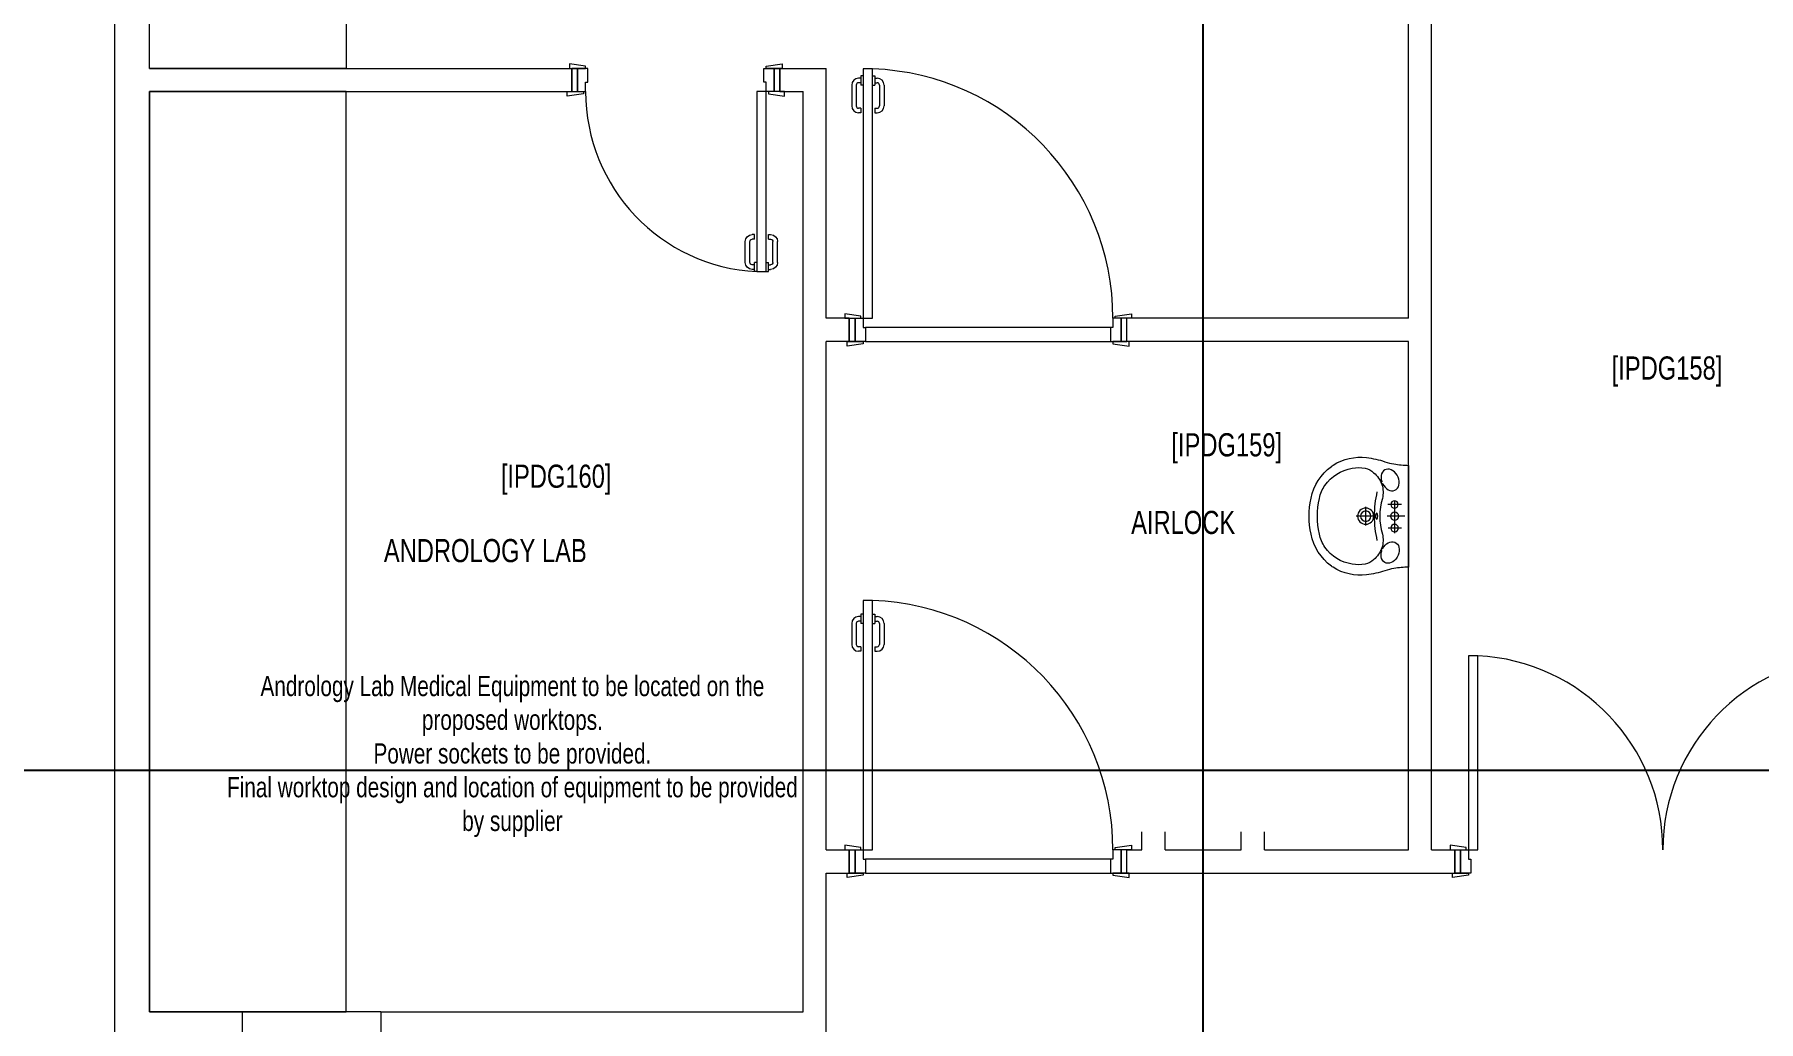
# Model space of a CAD drawing. Header units: metres. Extents: x -18745 to 220762, y -1579758 to -1356048.
# Drawn here: x 161460 to 168915, y -1419773 to -1415504 of the extents above; entities that cross this region are included whole.
import ezdxf

# ---------------------------------------------------------------- set-up
doc = ezdxf.new("R2010")
doc.units = ezdxf.units.M
doc.layers.get('0').update_dxf_attribs({"lineweight": 0})
for name, color, linetype, lineweight in [('A-100 - Copy$0$72_EGR_BASE_TEXT', 8, 'Continuous', 0), ('A-100 - Copy$0$car', 8, 'Continuous', 0), ('A-100 - Copy$0$Medical Equipment and Furniture', 8, 'Continuous', 0), ('A-100 - Copy$0$Proj', 8, 'Continuous', 0), ('A-100 - Copy$0$SANIT', 8, 'Continuous', 0), ('A-100 - Copy$0$Walls', 8, 'Continuous', 0), ('A-100 - Copy$0$Wooden Joinery', 8, 'Continuous', 0)]:
    doc.layers.add(name, color=color, linetype=linetype, lineweight=lineweight)
doc.layers.add('A-100 - Copy$0$axes', color=8, linetype='Continuous')
doc.styles.add('A-100 - Copy$0$X3G_ENTITY_257CFD', font='swisscl.ttf', dxfattribs={"height": 200})
doc.styles.add('A-100 - Copy$0$X3G_ENTITY_2587EA', font='swisscl.ttf', dxfattribs={"height": 200})

# ---------------------------------------------------------------- blocks, each defined once
blk = doc.blocks.new('A-100 - Copy$0$A$C72370EFE')
at = {"layer": 'A-100 - Copy$0$Wooden Joinery'}
for p, q in [((-0.05, -0.07), (-0.05, -0.16)), ((-0.03, -0.07), (-0.03, -0.16)), ((-0.01, -0.04), (-0.02, -0.04)), ((-0.01, -0.06), (-0.02, -0.06)), ((-0.01, -0.03), (-0.01, -0.07)), ((0, -0.03), (-0.01, -0.03)), ((0, -0.07), (-0.01, -0.07)), ((0.04, -0.03), (0.05, -0.03)), ((0.04, -0.07), (0.05, -0.07)), ((0.05, -0.03), (0.05, -0.07)), ((0.05, -0.04), (0.06, -0.04)), ((0.05, -0.06), (0.06, -0.06)), ((0.07, -0.07), (0.07, -0.16)), ((0.09, -0.07), (0.09, -0.16)), ((-0.01, -0.17), (-0.02, -0.17)), ((-0.01, -0.19), (-0.02, -0.19)), ((-0.01, -0.17), (-0.01, -0.19)), ((0.05, -0.17), (0.06, -0.17)), ((0.05, -0.17), (0.05, -0.19)), ((0.05, -0.19), (0.06, -0.19))]:
    blk.add_line(p, q, dxfattribs=at)
for centre, radius, start, end in [((-0.02, -0.07), 0.03, 90, 180), ((-0.02, -0.07), 0.01, 90, 180), ((0.06, -0.07), 0.03, 0, 90), ((0.06, -0.07), 0.01, 0, 90), ((-0.02, -0.16), 0.03, 180, 270), ((-0.02, -0.16), 0.01, 180, 270), ((0.06, -0.16), 0.01, 270, 0), ((0.06, -0.16), 0.03, 270, 0)]:
    blk.add_arc(centre, radius, start, end, dxfattribs=at)
blk = doc.blocks.new('A-100 - Copy$0$SINK_P')
for p, q in [((0.0678, -0.0599), (-0.073, -0.0599)), ((-0.0512, -0.0303), (-0.0512, -0.0885)), ((0, -0.0157), (-0.0002, -0.0919)), ((0.0511, -0.0305), (0.0509, -0.0887)), ((0.0001, -0.1425), (0.0001, -0.2263)), ((-0.0399, -0.185), (0.0405, -0.185))]:
    blk.add_line(p, q)
blk.add_lwpolyline([(0.2358, -0.1023, -0.040602), (0.2259, -0.063, -0.035626), (0.22, 0), (-0.22, 0, -0.035626), (-0.2259, -0.063, -0.040602), (-0.2358, -0.1023, 0.055495), (-0.2532, -0.1813, 0.177724), (-0.2208, -0.3256, 0.010047), (-0.2156, -0.3332, 0.192652), (-0.0775, -0.4207, 0.11939), (0.0775, -0.4207, 0.192652), (0.2156, -0.3332, 0.010047), (0.2208, -0.3256, 0.177724), (0.2532, -0.1813, 0.055495)], format="xyb", close=True)
blk.add_lwpolyline([(0.1368, -0.1149, 0.129509), (0.0772, -0.1129, -0.145635), (-0.0772, -0.1129, 0.129509), (-0.1368, -0.1149, 0.134015), (-0.1881, -0.1507, 0.117835), (-0.2074, -0.1871, 0.08979), (-0.2074, -0.244, 0.203604), (-0.1334, -0.3613, 0.102635), (-0.0773, -0.3851, 0.116351), (0.0773, -0.3851, 0.102635), (0.1334, -0.3613, 0.203604), (0.2074, -0.244)], format="xyb")
for centre, radius in [((-0.0512, -0.0601), 0.016), ((-0.0001, -0.06), 0.0175), ((0.051, -0.0603), 0.016), ((0.0001, -0.185), 0.035), ((0.0001, -0.185), 0.0225)]:
    blk.add_circle(centre, radius)
for centre, radius, start, end in [((-0.1492, -0.1178), 0.0021, 295.74748, 117.35864), ((-0.1397, -0.1138), 0.00201, 106.27652, 290.87248), ((0.0001, 0.3261), 0.4728, 257.13111, 270), ((0.0001, 0.3261), 0.4728, 270, 282.86889), ((0.0967, -0.2266), 0.1188, 39.72674, 70.25871), ((0.1397, -0.1138), 0.00201, 249.12752, 73.72348), ((0.1492, -0.1178), 0.0021, 62.64136, 244.25252), ((0.1217, -0.2095), 0.0887, 14.62387, 41.50573), ((0.0502, -0.2156), 0.1598, 349.73837, 10.26163)]:
    blk.add_arc(centre, radius, start, end)
blk.add_ellipse((-0.1569, -0.0794), major_axis=(0.0439, 0.0221), ratio=0.740171, start_param=4.717423, end_param=10.796799)
at = {"extrusion": (0, 0, -1)}
blk.add_ellipse((0.1569, -0.0794), major_axis=(-0.0439, 0.0221), ratio=0.740171, start_param=4.717423, end_param=10.796799, dxfattribs=at)
blk.add_ellipse((0, -0.1377), major_axis=(-0.0125, 0), ratio=0.379124)
blk = doc.blocks.new('A-100 - Copy')
at = {"layer": 'A-100 - Copy$0$axes'}
for p, q in [((166513.3, -1477297.4, 0), (166513.3, -1391762.7, 0)), ((178940.3, -1418687.7, 2.4), (96042.2, -1418687.7, 2.4))]:
    blk.add_line(p, q, dxfattribs=at)
at = {"layer": 'A-100 - Copy$0$car'}
for p, q in [((166113.1, -1416771.6, 0), (165053.5, -1416771.6, 0)), ((165053.5, -1416831.6, -2.4), (166113.1, -1416831.6, -4.7)), ((166113.1, -1419070.4, 0), (165053.5, -1419070.4, 0)), ((165053.5, -1419130.4, -2.4), (166113.1, -1419130.4, -4.7))]:
    blk.add_line(p, q, dxfattribs=at)
at = {"layer": 'A-100 - Copy$0$Medical Equipment and Furniture', "elevation": 0}
for points in [[(161957.3, -1411582.7), (162807.3, -1411582.7), (162807.3, -1415650.8), (161957.3, -1415650.8)], [(162807.3, -1415750.8), (161957.3, -1415750.8), (161957.3, -1419730.8), (162807.3, -1419730.8)]]:
    blk.add_lwpolyline(points, close=True, dxfattribs=at)
at = {"layer": 'A-100 - Copy$0$Proj'}
blk.add_line((162957.3, -1419730.8, 0), (162357.3, -1419730.8, 0), dxfattribs=at)
at = {"layer": 'A-100 - Copy$0$Walls'}
for p, q in [((161807.3, -1424712.7, 0), (161807.3, -1411222.7, 0)), ((161957.3, -1415650.8, 0), (161957.3, -1411582.7, 0)), ((167401.2, -1416731.6, 0), (167401.2, -1413582.7, 0)), ((167501.2, -1419030.4, 0), (167501.2, -1415279.1, 0)), ((161957.3, -1415650.8, 0), (163783.1, -1415650.8, 0)), ((163783.1, -1415750.8, 0), (163783.1, -1415650.8, 0)), ((164683.1, -1415750.8, 0), (164683.1, -1415650.8, 0)), ((164683.1, -1415650.8, 0), (164883.1, -1415650.8, 0)), ((164883.1, -1416731.6, 0), (164883.1, -1415650.8, 0)), ((161957.3, -1419730.8, 0), (161957.3, -1415750.8, 0)), ((161957.3, -1415750.8, 0), (163783.1, -1415750.8, 0)), ((164683.1, -1415750.8, 0), (164783.1, -1415750.8, 0)), ((164783.1, -1419730.8, 0), (164783.1, -1415750.8, 0)), ((164983.1, -1416731.6, 0), (164883.1, -1416731.6, 0)), ((164983.1, -1416831.6, 0), (164983.1, -1416731.6, 0)), ((166183.1, -1416831.6, 0), (166183.1, -1416731.6, 0)), ((167401.2, -1416731.6, 0), (166183.1, -1416731.6, 0)), ((164883.1, -1419030.4, 0), (164883.1, -1416831.6, 0)), ((164983.1, -1416831.6, 0), (164883.1, -1416831.6, 0)), ((167401.2, -1416831.6, 0), (166183.1, -1416831.6, 0)), ((167401.2, -1419030.4, 0), (167401.2, -1416831.6, 0)), ((166248.3, -1419030.4, 0), (166248.3, -1418952.7, 0)), ((166348.3, -1419030.4, 0), (166348.3, -1418952.7, 0)), ((166678.3, -1419030.4, 0), (166678.3, -1418952.7, 0)), ((166778.3, -1419030.4, 0), (166778.3, -1418952.7, 0)), ((164883.1, -1419030.4, 0), (164983.1, -1419030.4, 0)), ((164983.1, -1419130.4, 0), (164983.1, -1419030.4, 0)), ((166183.1, -1419130.4, 0), (166183.1, -1419030.4, 0)), ((166183.1, -1419030.4, 0), (166248.3, -1419030.4, 0)), ((166348.3, -1419030.4, 0), (166678.3, -1419030.4, 0)), ((166778.3, -1419030.4, 0), (167401.2, -1419030.4, 0)), ((167501.2, -1419030.4, 0), (167601.2, -1419030.4, 0)), ((167601.2, -1419030.4, 0), (167601.2, -1419130.4, 0)), ((164883.1, -1421330.6, 0), (164883.1, -1419130.4, 0)), ((164883.1, -1419130.4, 0), (164983.1, -1419130.4, 0)), ((166158.1, -1419130.4, 0), (167601.2, -1419130.4, 0)), ((162357.3, -1419730.8, 0), (161957.3, -1419730.8, 0)), ((162357.3, -1419730.8, 0), (162357.3, -1419830.8, 0)), ((162957.3, -1419730.8, 0), (164783.1, -1419730.8, 0)), ((162957.3, -1419730.8, 0), (162957.3, -1419830.8, 0))]:
    blk.add_line(p, q, dxfattribs=at)
at = {"layer": 'A-100 - Copy$0$Walls', "elevation": 0}
blk.add_lwpolyline([(167601.2, -1419030.4), (167601.2, -1419030.4)], dxfattribs=at)
at = {"layer": 'A-100 - Copy$0$Wooden Joinery'}
for p, q in [((165033.5, -1415692.8, 0), (165023.5, -1415692.8, 0)), ((165033.5, -1415682.8, 0), (165033.5, -1415722.8, 0)), ((165043.5, -1415682.8, 0), (165033.5, -1415682.8, 0)), ((165083.5, -1415682.8, 0), (165093.5, -1415682.8, 0)), ((165093.5, -1415682.8, 0), (165093.5, -1415722.8, 0)), ((165093.5, -1415692.8, 0), (165103.5, -1415692.8, 0)), ((164993.5, -1415722.8, 0), (164993.5, -1415812.8, 0)), ((165013.5, -1415722.8, 0), (165013.5, -1415812.8, 0)), ((165033.5, -1415712.8, 0), (165023.5, -1415712.8, 0)), ((165043.5, -1415722.8, 0), (165033.5, -1415722.8, 0)), ((165083.5, -1415722.8, 0), (165093.5, -1415722.8, 0)), ((165093.5, -1415712.8, 0), (165103.5, -1415712.8, 0)), ((165113.5, -1415722.8, 0), (165113.5, -1415812.8, 0)), ((165133.5, -1415722.8, 0), (165133.5, -1415812.8, 0)), ((165033.5, -1415822.8, 0), (165023.5, -1415822.8, 0)), ((165033.5, -1415842.8, 0), (165023.5, -1415842.8, 0)), ((165033.5, -1415822.8, 0), (165033.5, -1415842.8, 0)), ((165093.5, -1415822.8, 0), (165103.5, -1415822.8, 0)), ((165093.5, -1415822.8, 0), (165093.5, -1415842.8, 0)), ((165093.5, -1415842.8, 0), (165103.5, -1415842.8, 0)), ((164993.5, -1418051.6, -2.4), (164993.5, -1418141.6, -2.4)), ((165013.5, -1418051.6, -2.4), (165013.5, -1418141.6, -2.4)), ((165033.5, -1418021.6, -2.4), (165023.5, -1418021.6, -2.4)), ((165033.5, -1418041.6, -2.4), (165023.5, -1418041.6, -2.4)), ((165033.5, -1418011.6, -2.4), (165033.5, -1418051.6, -2.4)), ((165043.5, -1418011.6, -2.4), (165033.5, -1418011.6, -2.4)), ((165043.5, -1418051.6, -2.4), (165033.5, -1418051.6, -2.4)), ((165083.5, -1418011.6, -2.4), (165093.5, -1418011.6, -2.4)), ((165083.5, -1418051.6, -2.4), (165093.5, -1418051.6, -2.4)), ((165093.5, -1418011.6, -2.4), (165093.5, -1418051.6, -2.4)), ((165093.5, -1418021.6, -2.4), (165103.5, -1418021.6, -2.4)), ((165093.5, -1418041.6, -2.4), (165103.5, -1418041.6, -2.4)), ((165113.5, -1418051.6, -2.4), (165113.5, -1418141.6, -2.4)), ((165133.5, -1418051.6, -2.4), (165133.5, -1418141.6, -2.4)), ((165033.5, -1418151.6, -2.4), (165023.5, -1418151.6, -2.4)), ((165033.5, -1418151.6, -2.4), (165033.5, -1418171.6, -2.4)), ((165093.5, -1418151.6, -2.4), (165103.5, -1418151.6, -2.4)), ((165093.5, -1418151.6, -2.4), (165093.5, -1418171.6, -2.4)), ((165033.5, -1418171.6, -2.4), (165023.5, -1418171.6, -2.4)), ((165093.5, -1418171.6, -2.4), (165103.5, -1418171.6, -2.4))]:
    blk.add_line(p, q, dxfattribs=at)
at = {"layer": 'A-100 - Copy$0$Wooden Joinery', "elevation": 0}
for points in [[(163843.1, -1415650.8), (163843.1, -1415640.8), (163773.1, -1415630.8), (163773.1, -1415650.8)], [(164623.1, -1415650.8), (164623.1, -1415640.8), (164693.1, -1415630.8), (164693.1, -1415650.8)], [(165083.5, -1416731.6), (165083.5, -1415652.8), (165043.5, -1415652.8), (165043.5, -1416731.6)], [(163833.1, -1415750.8), (163833.1, -1415760.8), (163763.1, -1415770.8), (163763.1, -1415750.8)], [(164583.1, -1415750.8), (164583.1, -1416529.8), (164623.1, -1416529.8), (164623.1, -1415750.8)], [(164633.1, -1415750.8), (164633.1, -1415760.8), (164703.1, -1415770.8), (164703.1, -1415750.8)], [(165033.5, -1416731.6), (165033.5, -1416721.6), (164963.5, -1416711.6), (164963.5, -1416731.6)], [(166133.1, -1416731.6), (166133.1, -1416721.6), (166203.1, -1416711.6), (166203.1, -1416731.6)], [(165043.5, -1416831.6), (165043.5, -1416841.6), (164973.5, -1416851.6), (164973.5, -1416831.6)], [(166123.1, -1416831.6), (166123.1, -1416841.6), (166193.1, -1416851.6), (166193.1, -1416831.6)], [(165083.5, -1419030.4), (165083.5, -1417951.6), (165043.5, -1417951.6), (165043.5, -1419030.4)], [(167701.2, -1419030.4), (167701.2, -1418191.3), (167661.2, -1418191.3), (167661.2, -1419030.4)], [(165033.5, -1419030.4), (165033.5, -1419020.4), (164963.5, -1419010.4), (164963.5, -1419030.4)], [(166133.1, -1419030.4), (166133.1, -1419020.4), (166203.1, -1419010.4), (166203.1, -1419030.4)], [(167651.2, -1419030.4), (167651.2, -1419020.4), (167581.2, -1419010.4), (167581.2, -1419030.4)], [(165043.5, -1419130.4), (165043.5, -1419140.4), (164973.5, -1419150.4), (164973.5, -1419130.4)], [(166123.1, -1419130.4), (166123.1, -1419140.4), (166193.1, -1419150.4), (166193.1, -1419130.4)], [(167661.2, -1419130.4), (167661.2, -1419140.4), (167591.2, -1419150.4), (167591.2, -1419130.4)]]:
    blk.add_lwpolyline(points, close=True, dxfattribs=at)
for points in [[(163808.1, -1415750.8), (163808.1, -1415650.8), (163783.1, -1415650.8), (163783.1, -1415750.8), (163808.1, -1415750.8)], [(163808.1, -1415750.8), (163843.1, -1415750.8), (163843.1, -1415710.8), (163853.1, -1415710.8), (163853.1, -1415650.8), (163808.1, -1415650.8), (163808.1, -1415750.8)], [(164658.1, -1415750.8), (164623.1, -1415750.8), (164623.1, -1415710.8), (164613.1, -1415710.8), (164613.1, -1415650.8), (164658.1, -1415650.8), (164658.1, -1415750.8)], [(164658.1, -1415750.8), (164658.1, -1415650.8), (164683.1, -1415650.8), (164683.1, -1415750.8), (164658.1, -1415750.8)], [(165008.5, -1416731.6), (165008.5, -1416831.6), (164983.5, -1416831.6), (164983.5, -1416731.6), (165008.5, -1416731.6)], [(165008.5, -1416731.6), (165043.5, -1416731.6), (165043.5, -1416771.6), (165053.5, -1416771.6), (165053.5, -1416831.6), (165008.5, -1416831.6), (165008.5, -1416731.6)], [(166158.1, -1416731.6), (166123.1, -1416731.6), (166123.1, -1416771.6), (166113.1, -1416771.6), (166113.1, -1416831.6), (166158.1, -1416831.6), (166158.1, -1416731.6)], [(166158.1, -1416731.6), (166158.1, -1416831.6), (166183.1, -1416831.6), (166183.1, -1416731.6), (166158.1, -1416731.6)], [(165008.5, -1419030.4), (165008.5, -1419130.4), (164983.5, -1419130.4), (164983.5, -1419030.4), (165008.5, -1419030.4)], [(165008.5, -1419030.4), (165043.5, -1419030.4), (165043.5, -1419070.4), (165053.5, -1419070.4), (165053.5, -1419130.4), (165008.5, -1419130.4), (165008.5, -1419030.4)], [(166158.1, -1419030.4), (166123.1, -1419030.4), (166123.1, -1419070.4), (166113.1, -1419070.4), (166113.1, -1419130.4), (166158.1, -1419130.4), (166158.1, -1419030.4)], [(166158.1, -1419030.4), (166158.1, -1419130.4), (166183.1, -1419130.4), (166183.1, -1419030.4), (166158.1, -1419030.4)], [(167626.2, -1419030.4), (167626.2, -1419130.4), (167601.2, -1419130.4), (167601.2, -1419030.4), (167626.2, -1419030.4)], [(167626.2, -1419030.4), (167661.2, -1419030.4), (167661.2, -1419070.4), (167671.2, -1419070.4), (167671.2, -1419130.4), (167626.2, -1419130.4), (167626.2, -1419030.4)]]:
    blk.add_lwpolyline(points, dxfattribs=at)
at = {"layer": 'A-100 - Copy$0$Wooden Joinery'}
for centre, radius, start, end in [((165023.5, -1415722.8, 0), 30, 90, 180), ((165043.5, -1416731.6, 0), 1079.6, 359.99999, 87.87662), ((165103.5, -1415722.8, 0), 30, 0, 90), ((164623.1, -1415750.8, 0), 780, 180, 267.0603), ((165023.5, -1415722.8, 0), 10, 90, 180), ((165103.5, -1415722.8, 0), 10, 0, 90), ((165023.5, -1415812.8, 0), 30, 180, 270), ((165023.5, -1415812.8, 0), 10, 180, 270), ((165103.5, -1415812.8, 0), 10, 270, 0), ((165103.5, -1415812.8, 0), 30, 270, 0), ((165043.5, -1419030.4, 0), 1079.6, 359.99999, 87.87662), ((165023.5, -1418051.6, -2.4), 30, 90, 180), ((165023.5, -1418051.6, -2.4), 10, 90, 180), ((165103.5, -1418051.6, -2.4), 30, 0, 90), ((165103.5, -1418051.6, -2.4), 10, 0, 90), ((165023.5, -1418141.6, -2.4), 30, 180, 270), ((165023.5, -1418141.6, -2.4), 10, 180, 270), ((165103.5, -1418141.6, -2.4), 10, 270, 0), ((165103.5, -1418141.6, -2.4), 30, 270, 0), ((167661.2, -1419030.4, 0), 840, 0, 87.2706), ((169341.2, -1419030.4, 0), 840, 92.7294, 180)]:
    blk.add_arc(centre, radius, start, end, dxfattribs=at)
at = {"layer": 'A-100 - Copy$0$SANIT', "xscale": -1000, "yscale": 1000, "zscale": 1000, "rotation": 270}
blk.add_blockref('A-100 - Copy$0$SINK_P', (167401.2, -1417587.4, 0), dxfattribs=at)
at = {"layer": 'A-100 - Copy$0$Wooden Joinery', "xscale": -999.9999999998856, "yscale": 999.9999999998856, "zscale": 999.9999999998854, "rotation": 180}
blk.add_blockref('A-100 - Copy$0$A$C72370EFE', (164583.1, -1416559.8, 0), dxfattribs=at)
at = {"layer": 'A-100 - Copy$0$72_EGR_BASE_TEXT', "char_height": 100, "attachment_point": 2, "style": 'A-100 - Copy$0$X3G_ENTITY_2587EA'}
for s, insert in [('[IPDG158]', (168519, -1416896.5)), ('[IPDG159]', (166615.2, -1417228.6)), ('[IPDG160]', (163715.6, -1417364.4)), ('AIRLOCK', (166426.9, -1417564.2)), ('ANDROLOGY LAB', (163409.2, -1417686.1))]:
    blk.add_mtext(s, dxfattribs=dict(at, insert=insert))
at = {"layer": 'A-100 - Copy$0$Medical Equipment and Furniture', "insert": (163526.3, -1418278, 0), "char_height": 87.473, "width": 2470.372, "attachment_point": 2, "style": 'A-100 - Copy$0$X3G_ENTITY_257CFD'}
blk.add_mtext('Andrology Lab Medical Equipment to be located on the proposed worktops.\\PPower sockets to be provided.\\PFinal worktop design and location of equipment to be provided by supplier', dxfattribs=at)

msp = doc.modelspace()

# ---------------------------------------------------------------- block references
msp.add_blockref('A-100 - Copy', (0, 0))

doc.saveas('drawing.dxf')
